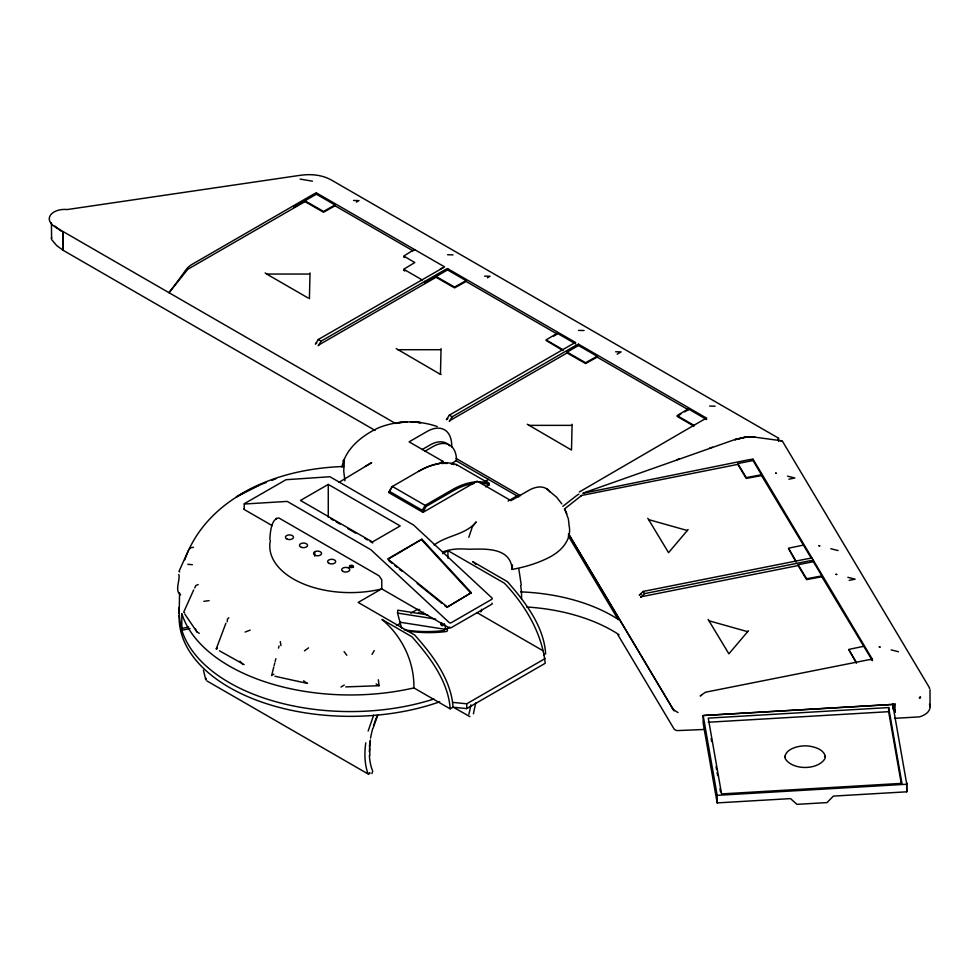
<?xml version="1.0" encoding="UTF-8"?>
<svg xmlns="http://www.w3.org/2000/svg" width="979" height="979" viewBox="0 0 979 979"><rect width="100%" height="100%" fill="white"/><g stroke="black" fill="none" stroke-linecap="round" stroke-linejoin="round"><path stroke-width="1.47" d="M244.114 509.08L244.346 503.683L286.015 479.71L329.935 476.736L413.591 525.038L491.788 597.79A1.395 1.003 17.4 0 1 491.788 599.307L451.062 622.815A1.395 1.003 17.4 0 1 449.141 622.497L370.857 549.708L287.202 501.407L244.15 504.026M375.116 430.43L62.986 250.22L56.623 245.509L51.593 239.549L51.434 222.771M450.156 708.845C448.443 681.433 429.512 656.517 411.878 636.729L381.957 619.45C401.941 636.007 414.447 661.841 413.884 687.907L450.156 708.845L453.02 707.193L466.738 708.6L545.181 663.309C542.097 633.291 525.013 604.851 504.479 583.264L447.917 550.614L442.643 553.661M369.781 755.653L369.817 748.397M895.185 712.002L894.757 712.541L895.185 703.779M179.181 613.368L179.573 592.846M269.861 539.527C270.118 533.335 271.171 518.283 278.893 517.989L379.081 575.836L381.749 579.69L381.798 588.917L449.055 627.747A1.42 0.82 0 0 0 451.062 627.747L491.788 604.239A1.42 0.82 0 0 0 491.96 603.199M342.014 467.118C345.146 448.884 362.303 435.3 378.383 427.884C396.948 420.334 418.314 420.015 437.221 426.526M225.904 623.207L216.261 648.808L217.057 648.955M309.401 298.73L310.025 272.933M396.214 348.597L440.452 374.382L441.064 348.597M527.253 424.25L571.491 450.046L572.115 424.25M178.814 574.465C180.454 580.314 174.164 590.618 180.613 594.853M440.452 374.382L441.064 374.492M647.792 518.221L668.547 552.67L688.102 529.578M708.123 619.389L728.878 653.837L748.445 630.745M401.549 628.053L397.547 613.087L397.792 610.186L427.688 614.885M369.303 751.664L370.392 740.063M276.164 519.323L276.384 518.307M929.377 688.2L929.658 688.372M51.385 238.435L51.532 237.383M475.672 703.044L473.432 713.801M468.794 537.361L472.294 526.935L476.21 521.917C465.514 534.999 447.06 535.121 434.101 545.034M811.285 558.189L761.527 475.561L746.267 478.437L737.811 464.389L582.15 495.337A4.026 3.108 -30.8 0 0 581.636 495.46L564.381 509.056M274.083 665.732L274.793 662.918M275.148 661.51L275.858 658.683M278.501 648.122L279.027 646.005M273.826 674.188L271.636 675.534L273.741 667.14M395.626 423.54L58.471 228.89C40.237 219.871 52.254 208.025 67.27 209.543L299.415 175.425C310.257 173.797 321.785 174.592 331.489 180.087L778.427 438.115L777.987 439.204M388.43 559.033L421.9 539.221L471.303 592.687L446.877 607.335L444.503 605.426M446.877 607.335L471.303 592.687M194.711 587.926L195.935 585.503L198.211 584.549M368.128 731.068L373.672 715.135M456.508 465.514L456.361 464.511A84.61 48.852 -60 0 0 419.159 471.009L391.967 486.698L388.822 492.633L423.001 512.372L477.128 481.117L510.989 500.661L528.795 490.381A35.256 20.351 -60 0 1 550.357 492.266M373.195 727.886L377.613 715.551M193.695 589.909L183.709 612.132L184.615 612.854M184.835 559.78C197.403 522.859 230.175 495.35 266.251 482.512M188.286 550.651L179.01 571.332L179.744 571.956M412.991 250.795L335.038 205.798L323.511 212.247L305.007 201.613L188.58 268.821A4.026 2.325 -60 0 0 187.16 270.094L168.988 292.697A443.169 255.862 -60 0 0 185.447 270.473A15.113 8.725 -60 0 1 191.664 264.587L312.068 195.041A49.354 28.489 -60 0 1 316.376 192.863L444.601 266.888L318.31 339.493L315.36 344.106A4.026 2.325 -60 0 1 316.78 342.846M447.831 418.498A4.026 2.325 -60 0 0 446.4 419.758L449.349 415.145L571.344 344.718A49.354 28.489 -60 0 1 575.64 342.54L447.538 268.589A49.354 28.489 -60 0 0 443.242 270.767L321.161 341.133L318.212 345.746A4.026 2.325 -60 0 1 319.631 344.486L436.047 277.265L454.562 287.899L466.09 281.45L557.247 334.084L557.247 333.264L546.074 339.921L562.962 349.723M579.262 492.021L702.384 420.383A49.354 28.489 -60 0 1 706.691 418.204L578.491 344.192A49.354 28.489 -60 0 0 574.183 346.37L452.2 416.797L449.251 421.411A4.026 2.325 -60 0 1 450.67 420.138L567.098 352.929L585.601 363.564L597.129 357.115L688.298 409.748L688.298 408.916L677.125 415.573L694.001 425.375M388.822 492.143L392.383 486.465L425.143 505.372L451.919 489.916A84.61 48.852 -60 0 1 489.121 483.418L488.68 485.143M423.001 512.372L422.292 510.316L425.143 505.372M423.001 511.882L426.146 506.437L452.628 491.152A83.594 48.265 -60 0 1 474.289 483.393M188.727 549.782L190.734 547.714L193.512 547.322M342.968 460.925L343.507 460.167L344.363 460.754L343.715 471.009L344.902 480.811M403.801 256.584L404.841 257.599L404.033 256.939M372.02 654.364L374.247 650.582M371.91 773.63L372.766 770.999M812.068 558.165A49.354 38.095 -30.8 0 0 806.329 558.997L643.215 591.426L639.263 595.122A4.026 3.108 -30.8 0 1 641.172 594.302M813.378 561.701L798.154 564.724L806.598 578.785L821.846 575.897L813.378 561.701L813.378 560.367A49.354 38.095 -30.8 0 0 807.638 561.2L644.525 593.629L640.572 597.312A4.026 3.108 -30.8 0 1 642.481 596.505L798.154 565.556L806.598 579.605L821.858 576.729L872.411 660.666L872.411 659.332L753.035 459.2A49.354 38.095 -30.8 0 0 747.307 460.032L582.75 493.294M216.261 648.808L217.35 648.086M280.288 641.6L280.924 645.626M344.253 685.055L340.998 687.05M562.839 506.327L577.096 495.215A4.418 3.243 -40.3 0 1 578.491 494.407A4.026 2.325 -60 0 1 578.87 494.162M304.469 650.851L308.507 647.865M546.209 340.459L562.962 350.543M672.035 707.474L674.054 710.852L569.166 534.803M581.636 495.46L580.755 495.986M335.038 204.978L316.376 194.197L293.59 207.352L305.007 200.793L323.511 211.427L335.038 204.978L335.038 205.798M356.38 202.115L358.999 200.597L353.554 200.45M425.008 282.662L436.047 276.286L436.047 277.265M466.09 280.63L447.538 269.923L436.144 276.506L454.562 287.08L466.09 280.63L466.09 281.45M487.42 277.779L490.051 276.262L484.605 276.115M553.563 336.213L556.023 334.794M328.271 484.409L300.492 500.453L372.424 541.974L400.203 525.943L328.271 484.409L328.271 517.304M338.881 482.39L371.677 462.651L365.253 466.334L365.95 465.955M567.098 352.929L567.098 352.11L578.491 345.526L597.129 356.295L597.129 357.115M422.035 449.606L429.965 445.029A33.47 19.323 -60 0 1 449.642 445.812M424.935 451.221L432.816 446.669A33.47 19.323 -60 0 1 456.483 460.338L451.197 464.022A83.594 48.265 -60 0 1 453.938 464.597M597.129 356.295L585.601 362.744L567.098 352.11M617.162 354.19L621.09 351.914L615.644 351.767M442.949 463.41L442.949 461.378L438.653 463.862A83.594 48.265 -60 0 0 418.449 471.413M484.886 481.57L487.518 480.053A1.42 0.82 0 0 0 487.518 478.89M485.719 486.857L489.39 484.727A83.594 48.265 -60 0 0 481.423 483.173M508.113 501.064L516.006 496.5A1.42 0.82 0 0 1 518.026 496.5M680.931 413.995L677.125 416.393L694.001 426.195M684.615 411.865L688.298 409.748M381.945 588.709L358.179 602.428L414.741 635.077C432.424 654.792 451.343 679.793 453.02 707.193M410.801 613.221L417.397 609.415M396.458 625.557L400.411 623.268M399.983 622.216L445.922 629.436L449.753 627.111M543.712 654.841L545.621 653.739C543.969 626.291 524.854 601.436 507.342 581.612L472.649 561.579L475.965 564.345M453.02 702.408L466.738 703.803L545.181 658.524M440.293 269.066L443.169 267.536M421.9 539.221L387.721 558.948L447.085 606.674M245.105 632.042L250.22 630.121M345.746 686.903L379.069 685.716L378.335 679.756M906.676 783.763L907.19 783.09L906.481 782.649L892.75 704.403L703.155 715.502L703.155 723.065L717.166 802.902L790.53 798.607L796.93 804.346L826.998 802.596L833.398 796.098L906.762 791.815L906.676 783.763L906.762 791.815M906.676 791.326L907.092 790.506M271.66 480.42L275.711 478.853M259.484 485.131L236.331 496.953C268.27 476.504 306.28 467.791 343.849 466.469M676.624 459.824L679.487 458.808M709.579 448.198L712.443 447.183M583.582 492.939L734.666 439.62L745.105 437.123L755.078 437.234L745.374 437.234L735.021 439.644L745.374 437.234M307.565 683.342L298.142 681.408M203.828 601.339L209.139 600.629M788.731 548.864L796.074 562.068M849.074 650.032L856.417 663.236M228.817 617.737L227.434 619.132L227.25 621.714M737.811 463.556L753.035 460.534L761.503 474.742L746.267 477.617L737.811 463.556L737.811 464.389M788.854 479.184L794.813 477.997L787.532 476.149M803.49 545.107L788.45 548.191L796.074 561.248M849.185 580.351L855.156 579.164L847.863 577.316M863.821 646.275L848.744 649.432L856.417 662.416M187.797 564.283L192.398 564.712M401.5 422.292L396.128 422.977L407.313 421.961M780.483 440.819L782.368 441.088L929.463 687.76M704.366 715.453L894.757 704.317M888.651 707.572L708.27 718.121L721.572 793.908L901.953 783.359L888.651 707.572L888.651 711.684L901.378 784.216M708.27 722.233L888.651 711.684M704.036 729.477L677.615 730.591A4.528 2.619 0 0 1 674.054 728.976L617.969 634.93M894.83 718.317L918.987 716.909A2.521 1.456 0 0 0 919.93 716.738A19.372 11.185 0 0 0 929.499 704.244M703.155 715.502L717.166 795.34L906.762 784.24M244.175 664.643L219.467 650.802M265.162 272.933L266.667 274.047L309.401 274.047M397.719 349.711L440.452 349.711M528.758 425.363L571.491 425.363M895.357 710.167L894.243 709.653M447.574 254.736L453.02 254.87M578.613 330.388L584.059 330.535M709.665 406.052L715.111 406.187M754.625 437.136L781.731 440.795M379.069 685.716L376.107 683.917M397.547 613.087L435.728 619.083M300.1 179.084L312.436 181.176M469.932 716.652L454.146 707.67M199.263 633.34L196.816 631.761L184.884 614.212M274.915 676.256L298.375 681.457M830.816 548.729L838.097 550.565M891.159 649.897L898.441 651.733M307.112 683.415L303.612 680.797M648.869 519.678L687.27 530.496M709.2 620.857L747.613 631.663M678.031 712.565L673.075 709.432A30.63 19.384 -37.6 0 0 672.463 708.27L568.432 533.861M557.247 333.264L575.64 343.886M688.298 408.916L706.691 419.538M266.667 274.047L308.104 297.971M318.31 339.493L321.161 341.133M449.349 415.145L452.2 416.797M456.116 458.466L520.498 495.643M455.59 460.436L518.772 496.904M456.361 464.511L489.121 483.418M442.949 461.378L409.112 441.847L427.162 431.421A34.975 20.192 -60 0 1 451.698 444.405L451.698 446.852M389.532 491.397L422.292 510.316M330.89 518.821L333.509 520.326M336.115 521.844L340.043 524.108M347.888 528.636L355.732 533.163M364.898 538.45L367.504 539.955M370.123 541.473L372.742 542.978M476.895 612.573L542.758 650.594M272.211 525.65L244.53 509.667A1.42 0.82 0 0 1 244.346 508.627M314.687 551.801L314.748 551.838A4.026 2.325 0 0 0 314.712 555.105A4.026 2.325 0 0 0 320.402 555.081A4.026 2.325 0 0 0 320.378 551.801A4.026 2.325 0 0 0 314.687 551.801L314.748 556.158M206.814 680.87L368.606 774.279M60.992 231.105L54.873 226.014M546.392 488.619L556.659 497.271L561.836 503.891M242.645 664.203L239.953 661.155M388.7 560.575L392.261 563.439M394.635 565.348L397.009 567.257M399.383 569.166L401.757 571.075M417.201 583.472L442.129 603.517M421.692 539.882L471.095 593.36M346.847 655.257L344.082 651.659M196.816 631.761L195.457 628.91M643.215 591.426L644.525 593.629M568.273 535.892L617.969 619.23M566.804 513.742L564.602 508.676L568.383 519.017L568.983 524.169M445.922 629.436L444.699 624.859A5.042 2.913 60 0 0 444.27 623.66M203.424 670.174L205.688 679.463M893.191 703.644L893.986 708.147M711.133 738.521L711.647 741.482M716.065 766.643L716.591 769.604M717.105 772.566L717.631 775.527M719.969 788.854L720.483 791.815M518.858 569.129L521.244 585.063M424.751 282.503L424.653 281.377M778.623 438.359L778.635 441.505M568.983 525.087A65.471 37.802 0 0 1 563.463 546.245A60.429 34.889 0 0 1 547.946 558.03A100.715 58.153 0 0 1 512.139 569.399C510.671 546.906 484.813 548.974 468.733 549.231A57.394 33.139 0 0 0 458.27 548.974A30.214 17.451 0 0 0 442.679 552.009M761.527 475.561L761.503 474.742M821.858 576.729L821.846 575.897M930.013 689.705L930.05 706.691M892.75 704.403L892.75 708.943M798.154 564.724L798.154 565.556M753.035 459.2L753.035 460.534M717.166 795.34L717.166 802.902M578.491 344.192L578.491 345.526M466.738 703.803L466.738 708.6M447.917 550.614L447.917 558.152M447.538 268.589L447.538 269.923M421.802 280.557L421.802 279.737L403.727 269.225L414.802 262.543L403.727 256.07L410.58 251.823A44.434 25.65 -60 0 1 414.802 249.706L414.802 250.208M316.376 192.863L316.376 194.197M305.007 200.793L305.007 201.613M433.832 699.03A171.227 98.855 0 0 1 181.825 630.219L181.825 613.613A171.227 98.855 0 0 0 413.884 687.907M872.411 659.332A49.354 38.095 -30.8 0 0 866.66 660.164L705.492 692.214L700.169 695.934A4.026 3.108 -30.8 0 1 701.502 695.469M520.657 591.879A143.056 82.591 0 0 1 619.058 619.94M349.405 567.416A2.019 1.163 0 0 1 351.412 566.254A2.019 1.163 0 0 1 353.431 567.416M381.798 588.917A80.572 46.515 0 0 1 270.339 540.592M441.529 463.508A83.594 48.265 -60 0 1 447.232 463.434M512.433 564.932A163.163 94.204 0 0 1 512.139 569.399M526.714 606.992A143.056 82.591 0 0 1 619.058 634.747M188.666 627.037A143.056 82.591 0 0 1 181.825 628.42A171.227 98.855 0 0 1 179.243 607.31M520.632 585.772A171.227 98.855 0 0 1 521.513 598.83M487.518 482.182A1.42 0.82 0 0 1 487.836 483.075M190.012 628.555A143.056 82.591 0 0 1 181.825 630.219M439.693 701.821A171.227 98.855 0 0 1 265.028 703.203A171.227 98.855 0 0 1 179.169 615.375M470.85 704.807A72.519 41.864 -60 0 1 468.855 714.327M372.277 770.081A72.519 41.864 -60 0 1 369.389 755.421M369.45 747.026A72.519 41.864 -60 0 1 370.074 741.127M370.551 738.129A72.519 41.864 -60 0 1 372.73 728.56M373.55 725.806A72.519 41.864 -60 0 1 377.613 714.731M367.871 773.349A78.675 45.426 -60 0 1 365.767 742.804M407.264 631.039A326.974 188.776 60 0 0 446.436 631.492A3.023 1.75 60 0 0 447.33 629.056L444.442 629.191L444.27 630.476A324.967 187.613 60 0 1 404.192 629.864M481.497 609.33A3.023 1.75 60 0 1 480.616 611.765M423.454 612.303A3.023 1.04 -14.9 0 1 419.905 613.258A3.023 1.04 -14.9 0 1 418.645 612.328M419.624 609.562A3.023 1.04 -14.9 0 1 417.886 609.44M919.954 697.966L920.505 697.195L919.954 697.966M784.938 756.926C785.733 748.299 800.969 744.407 810.49 746.341C816.07 747.344 822.152 749.522 824.734 754.503C824.551 753.708 825.321 758.994 825.321 756.229L824.869 758.798C817.538 770.351 792.635 770.351 785.305 758.798L784.852 756.229L784.938 756.926M919.428 697.709L919.758 697.121L919.489 697.721M403.727 269.837L404.841 270.767L403.727 269.837M206.031 678.435L205.908 678.692A1.42 1.065 -22.7 0 0 205.823 679.769L205.774 679.659A1.42 1.04 -19.5 0 1 206.031 678.435M369.829 773.006L369.683 773.251A1.42 1.065 -22.7 0 1 368.361 773.618L368.361 773.618A1.42 1.04 -19.5 0 0 369.829 773.006M358.106 207.683L358.106 207.683M439.228 254.516L439.228 254.516M476.259 275.894L476.259 275.894M570.267 330.168L570.267 330.168M607.31 351.547L607.31 351.547M701.319 405.832L701.319 405.832M416.246 422.182L411.253 421.937L416.246 422.182M419.697 422.524L415.488 422.12L420.689 422.634L419.697 422.524M776.384 473.334L775.686 473.151L776.384 473.334M819.668 545.915L818.97 545.731L819.668 545.915M836.715 574.502L836.017 574.318L836.715 574.502M879.999 647.082L879.301 646.899L879.999 647.082M62.986 232.109L62.986 250.22L62.986 232.109M349.992 567.257A2.019 1.163 0 0 0 353.358 566.731A2.019 1.163 0 0 0 350.898 565.311A2.019 1.163 0 0 0 349.992 567.257M301.508 547.371A4.026 2.325 0 0 0 307.553 545.364A4.026 2.325 0 0 0 301.508 543.345A4.026 2.325 0 0 0 301.508 547.371M328.809 563.243A4.026 2.325 0 0 0 335.552 562.203A4.026 2.325 0 0 0 330.621 559.352A4.026 2.325 0 0 0 328.809 563.243M287.447 539.258A4.026 2.325 0 0 0 293.492 537.238A4.026 2.325 0 0 0 287.447 535.219A4.026 2.325 0 0 0 287.447 539.258M342.87 571.369A4.026 2.325 0 0 0 349.613 570.329A4.026 2.325 0 0 0 344.681 567.477A4.026 2.325 0 0 0 342.87 571.369M440.795 623.88A1.505 0.869 60 0 0 442.471 625.752A1.505 0.869 60 0 0 442.312 623.537A1.505 0.869 60 0 0 440.795 623.88"/></g></svg>
